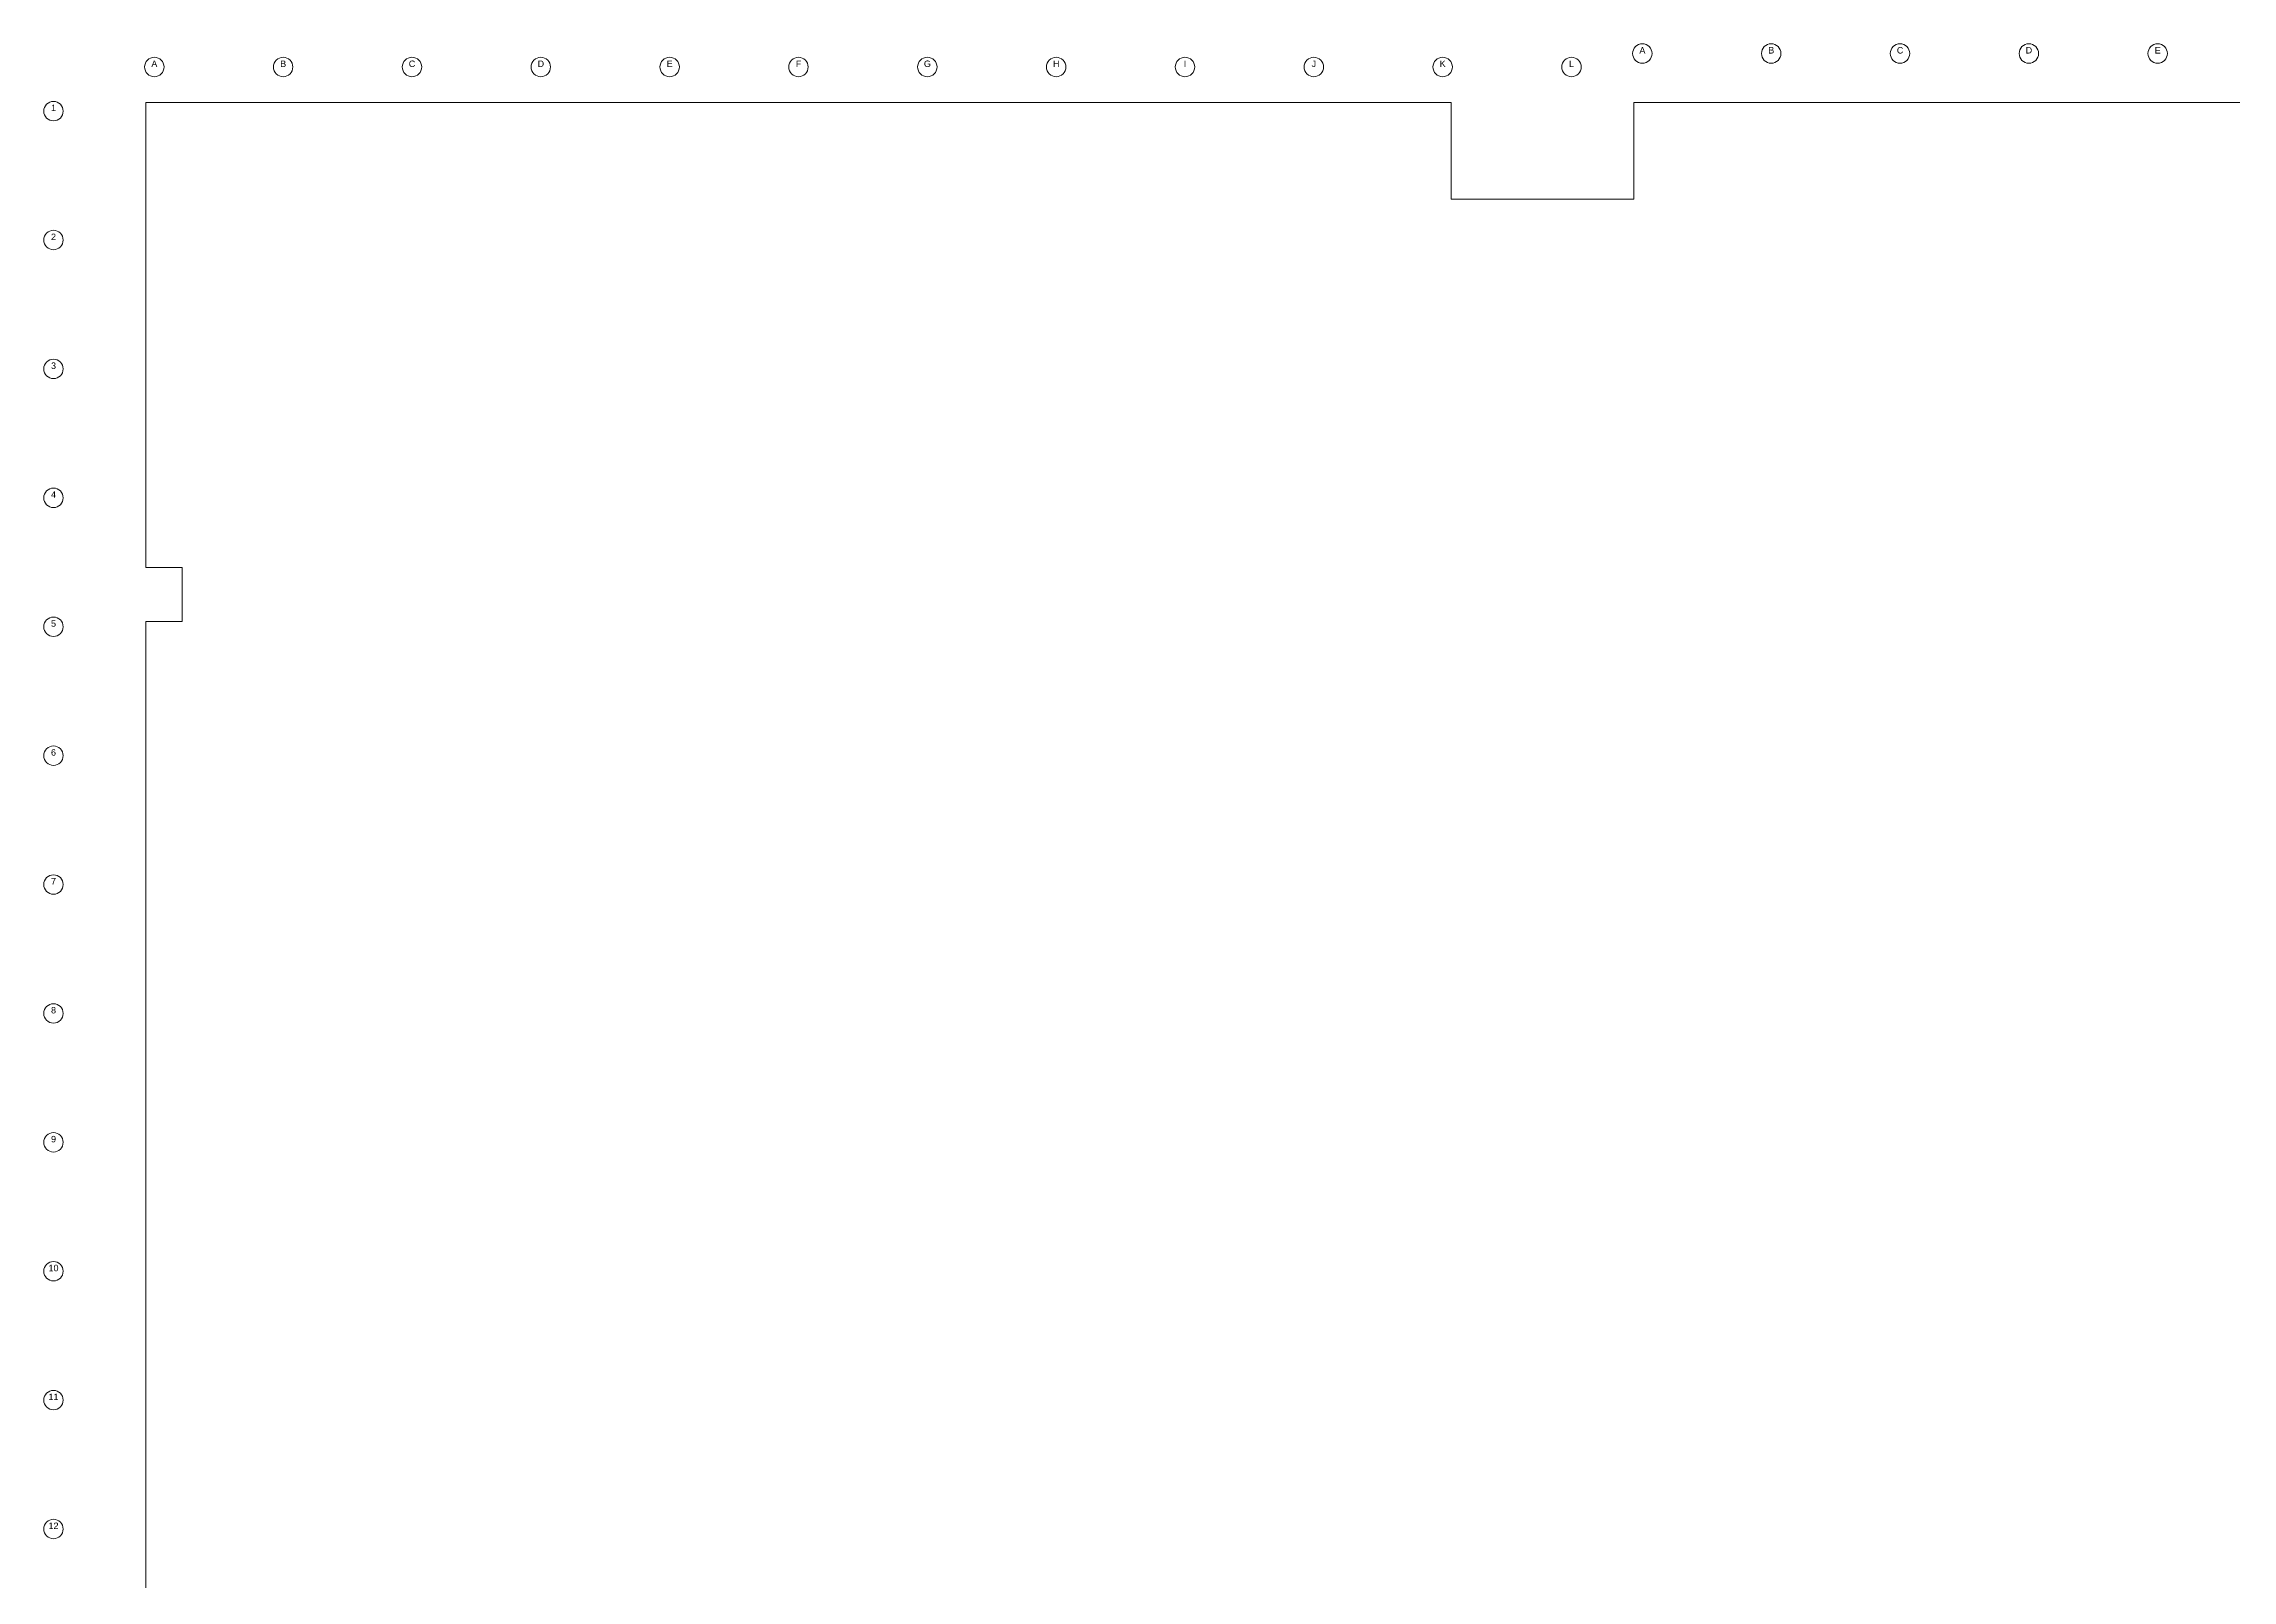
# Model space of a CAD drawing. Extents: x -6172 to 8039, y -4082 to 1639.
# Drawn here: x -6172 to -2095, y -1222 to 1639 of the extents above; entities that cross this region are included whole.
import ezdxf
from ezdxf.enums import TextEntityAlignment as Align

# ---------------------------------------------------------------- set-up
doc = ezdxf.new("R2010")
doc.units = 0
doc.header["$LTSCALE"] = 96
doc.header["$MEASUREMENT"] = 0
doc.layers.add('A-GRID-IDEN', color=2, linetype='CONTINUOUS', lineweight=0)
doc.layers.add('A-WALL-FULL', color=6, linetype='CONTINUOUS', lineweight=0)
doc.styles.add('ARIAL', font='ARIAL', dxfattribs={"height": 0.2})

msp = doc.modelspace()

# ---------------------------------------------------------------- linework, layer by layer
at = {"layer": 'A-GRID-IDEN'}
for centre in [(-3194.1, 1621), (-2954.1, 1621), (-2714.1, 1621), (-2474.1, 1621), (-2234.1, 1621), (-5966.1, 1595.9), (-5726.1, 1595.9), (-5486.1, 1595.9), (-5246.1, 1595.9), (-5006.1, 1595.9), (-4766.1, 1595.9), (-4526.1, 1595.9), (-4286.1, 1595.9), (-4046.1, 1595.9), (-3806.1, 1595.9), (-3566.1, 1595.9), (-3326.1, 1595.9), (-6153.9, 1513.7), (-6153.9, 1273.7), (-6153.9, 1033.7), (-6153.9, 793.7), (-6153.9, 553.7), (-6153.9, 313.7), (-6153.9, 73.7), (-6153.9, -166.3), (-6153.9, -406.3), (-6153.9, -646.3), (-6153.9, -886.3), (-6153.9, -1126.3)]:
    msp.add_circle(centre, 18.1, dxfattribs=at)
at = {"layer": 'A-WALL-FULL'}
for p, q in [((-5982.1, 1529.7), (-3550.1, 1529.7)), ((-5982.1, 663.7), (-5982.1, 1529.7)), ((-3550.1, 1529.7), (-3550.1, 1349.7)), ((-3210.1, 1349.7), (-3210.1, 1529.7)), ((-3210.1, 1529.7), (-1018, 1529.7)), ((-3550.1, 1349.7), (-3210.1, 1349.7)), ((-5914.1, 663.7), (-5982.1, 663.7)), ((-5914.1, 563.7), (-5914.1, 663.7)), ((-5982.1, -1622.3), (-5982.1, 563.7)), ((-5982.1, 563.7), (-5914.1, 563.7))]:
    msp.add_line(p, q, dxfattribs=at)

# ---------------------------------------------------------------- texts
at = {"layer": 'A-GRID-IDEN', "style": 'ARIAL'}
for s, p in [('A', (-3194, 1621)), ('B', (-2954, 1621)), ('C', (-2714, 1621)), ('D', (-2474, 1621)), ('E', (-2234, 1621)), ('A', (-5966, 1595.9)), ('B', (-5726, 1595.9)), ('C', (-5486, 1595.9)), ('D', (-5246, 1595.9)), ('E', (-5006, 1595.9)), ('F', (-4766, 1595.9)), ('G', (-4526, 1595.9)), ('H', (-4286, 1595.9)), ('I', (-4046.1, 1595.9)), ('J', (-3806, 1595.9)), ('K', (-3566, 1595.9)), ('L', (-3326, 1595.9)), ('1', (-6153.9, 1513.7)), ('2', (-6153.8, 1273.7)), ('3', (-6153.8, 1033.7)), ('4', (-6153.8, 793.7)), ('5', (-6153.8, 553.7)), ('6', (-6153.9, 313.7)), ('7', (-6153.8, 73.7)), ('8', (-6153.8, -166.3)), ('9', (-6153.8, -406.3)), ('10', (-6153.8, -646.3)), ('11', (-6153.9, -886.3)), ('12', (-6153.8, -1126.3))]:
    msp.add_text(s, height=12, dxfattribs=at).set_placement(p, align=Align.CENTER)

doc.saveas('drawing.dxf')
